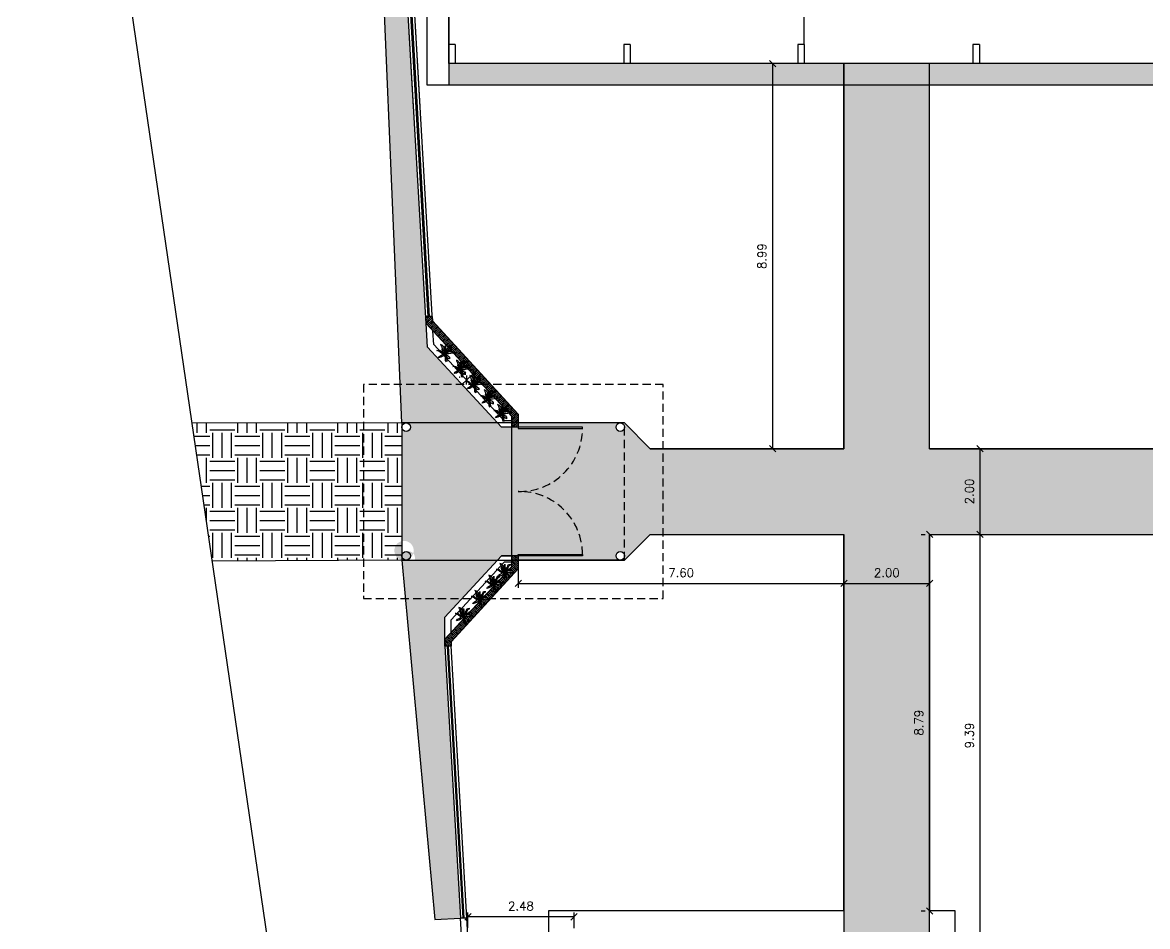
# Model space of a CAD drawing. Header units: millimetres. Extents: x -11 to 499, y 215 to 428.
# Drawn here: x 422.1 to 448.36, y 281.67 to 302.78 of the extents above; entities that cross this region are included whole.
import ezdxf

# ---------------------------------------------------------------- set-up
doc = ezdxf.new("R2010")
doc.units = ezdxf.units.MM
doc.linetypes.add('HIDDEN', pattern=[9.524999999999999, 6.35, -3.175])
for name, color, linetype in [('ARQ-ALVENARIA', 4, 'Continuous'), ('ARQ-COTAS', 30, 'Continuous'), ('ARQ-ESQ-02', 2, 'Continuous'), ('ARQ-HACHURA', 253, 'Continuous'), ('ARQ-PENA-02', 2, 'Continuous'), ('ARQ-PENA-03', 3, 'Continuous'), ('ARQ-PENA-06', 6, 'Continuous'), ('ARQ-PISO', 8, 'Continuous'), ('ARQ-PROJ-01', 1, 'HIDDEN'), ('Cobertura', 50, 'Continuous')]:
    doc.layers.add(name, color=color, linetype=linetype)
doc.styles.add('Romans_Anot', font='romans.shx')
doc.dimstyles.new('Escala 1-100', dxfattribs={"dimtxt": 0.2, "dimasz": 0.15, "dimexe": 0.1, "dimexo": 0.2, "dimgap": 0.15, "dimtad": 1, "dimzin": 4, "dimdsep": 46, "dimtxsty": 'Romans_Anot', "dimblk": 'OBLIQUE', "dimcen": 0.25, "dimclrd": 256, "dimclre": 256, "dimclrt": 2, "dimadec": 0, "dimazin": 0, "dimtfac": 1, "dimtix": 1, "dimtmove": 2, "dimatfit": 3, "dimfxl": 1, "dimlwd": -1, "dimlwe": -1, "dimarcsym": 0})
pattern_1 = [(0, (0, 0), (0.5841999999999999, 0.5841999999999999), [0.5841999999999999, -0.5841999999999999]), (0, (0, 0.219075), (0.5841999999999999, 0.5841999999999999), [0.5841999999999999, -0.5841999999999999]), (0, (0, 0.43815), (0.5841999999999999, 0.5841999999999999), [0.5841999999999999, -0.5841999999999999]), (90, (0.07302499999999999, 0.511175), (-0.5841999999999999, 0.5841999999999999), [0.5841999999999999, -0.5841999999999999]), (90, (0.2921, 0.511175), (-0.5841999999999999, 0.5841999999999999), [0.5841999999999999, -0.5841999999999999]), (90, (0.511175, 0.511175), (-0.5841999999999999, 0.5841999999999999), [0.5841999999999999, -0.5841999999999999])]
pattern_2 = [(49.99999999999999, (0, 0), (0.8562679442812189, -0.0749137020328445), [0.089535, -0.9848850000000001]), (355, (0, 0), (-0.1656440806973559, 0.8979671726234651), [0.071628, -0.7879107455990001]), (100.4514447, (0.0713554329, -0.00624279145), (0.6906238613246604, 0.823053433987317), [0.07609304135999999, -0.8370241496199999]), (46.18420000000001, (0, 0.23876), (1.274071492193011, -0.1975989412838176), [0.1343025, -1.4773275]), (96.63555760999996, (0.10617253, 0.22229355), (1.115799430042064, 1.162902785609291), [0.114139608758, -1.255537358352]), (351.1841511700001, (0, 0.23876), (1.115799430105392, 1.162902785552004), [0.107441845229, -1.181860740024]), (21, (0.11938, 0.17907), (0.7125876389649227, -0.4806464314793117), [0.089535, -0.9848850000000001]), (326.0000000000001, (0.11938, 0.17907), (0.2904695332339413, 0.8656834407749006), [0.071628, -0.7879079999999999]), (71.45144499999999, (0.17876230322, 0.13901613047), (1.003057170609966, 0.3850370137637547), [0.07609304136, -0.83702270672]), (37.50000000000001, (0, 0), (0.01451643527778154, 0.3974086827038196), [0, -0.7783576000000001, 0, -0.7998460000000001, 0, -0.7908925000000001]), (7.499999999999999, (0, 0), (0.314052413798437, 0.4708487016451617), [0, -0.4560316, 0, -0.7604506000000001, 0, -0.3014345]), (327.5, (-0.2662174, 0), (0.6372757972842956, -0.02692509676556519), [0, -0.29845, 0, -0.9311640000000001, 0, -1.235583]), (317.5, (-0.3855974, 0), (0.6962071525142849, 0.1195045078566652), [0, -0.387985, 0, -0.6183884000000001, 0, -0.877443])]

# ---------------------------------------------------------------- blocks, each defined once
blk = doc.blocks.new('Árvore14')
for p, q in [((-1.173677627620457, -0.003433515072320167), (-0.9108397115706031, 0.02478997882215105)), ((-0.9808272766343538, 0.7101882575586899), (-1.129839262690416, 1.001075654485649)), ((-1.129839262690416, 1.001075654485649), (-1.112342371424478, 0.7007117559590863)), ((-1.112342371424478, 0.7007117559590863), (-1.024665641564395, 0.5223063128013339)), ((-1.024665641564395, 0.5223063128013339), (-0.849504455374624, 0.4378418420222592)), ((-0.4989898094646865, 0.4753358266119947), (-0.9808272766343538, 0.7101882575586899)), ((-0.9108397115706031, 0.02478997882215105), (-0.5514804832624994, -0.003433515072320167)), ((-0.849504455374624, 0.4378418420222592), (-0.6654986867866864, 0.3816008651376561)), ((0, 0), (-0.66675, -0.1905)), ((-0.6654986867866864, 0.3816008651376561), (-0.5603250656606658, 0.2124659126751677)), ((-0.4026607707368319, 0.9543111792006489), (-0.6391572131225826, 0.9918051637903841)), ((-0.6391572131225826, 0.9918051637903841), (-0.507834391862853, 0.8885937007164423)), ((-0.5603250656606658, 0.2124659126751677), (-0.428809970870541, 0.03426648042175467)), ((-0.5514804832624994, -0.003433515072320167), (0, 0)), ((0, 0), (-0.5428281743947282, -0.07842148425179124)), ((-0.507834391862853, 0.8885937007164423), (-0.3588224058067904, 0.672488262064615)), ((-0.2799902583448738, 0.07176046501149021), (-0.4989898094646865, 0.4753358266119947)), ((-0.428809970870541, 0.03426648042175467), (0, 0)), ((-0.2536487846807698, 0.7946527283377642), (-0.4026607707368319, 0.9543111792006489)), ((-0.3588224058067904, 0.672488262064615), (-0.2974871496108114, 0.4003478574325237)), ((-0.2974871496108114, 0.4003478574325237), (0, 0)), ((0, 0), (-0.2799902583448738, 0.07176046501149021)), ((-0.2711456759467074, -0.144138962735998), (0, 0)), ((-0.1923135284847907, 0.4003478574325237), (-0.2536487846807698, 0.7946527283377642)), ((0, 0), (-0.1923135284847907, 0.4003478574325237)), ((-0.06964301609283226, 1.339139548506285), (-0.1484751635547492, 0.9918051637903841)), ((-0.1484751635547492, 0.9918051637903841), (-0.05214612482689471, 0.5223063128013339)), ((0.0530274962991259, 1.526815482359303), (-0.06964301609283226, 1.339139548506285)), ((0, 0), (-0.06964301609283226, -0.1628859550308656)), ((-0.05214612482689471, 0.5223063128013339), (0.01803371376725081, 0.1844484296850358)), ((-0.04330154242872826, -0.2943209119992791), (0, 0)), ((0, 0), (0.1668534262929179, 0.1937189203803001)), ((0, 0), (0.3809999999999999, 0.1905)), ((0.66675, 0.1905), (0, 0)), ((0.01803371376725081, 0.1844484296850358), (0, 0)), ((0, 0), (0.5700510195310632, 0.04353697111701899)), ((0, 0), (0.1720209902550848, -0.3000494242554694)), ((0.5875479107970011, -0.05019799035732002), (0, 0)), ((0.02668602263502226, 1.048046140674988), (0.0530274962991259, 1.245198576127608)), ((0.0793689699632299, 0.8885937007164423), (0.02668602263502226, 1.048046140674988)), ((0.0530274962991259, 1.245198576127608), (0.0530274962991259, 1.526815482359303)), ((0.1668534262929179, 0.5692767989906727), (0.0793689699632299, 0.8885937007164423)), ((0.1668534262929179, 0.1937189203803001), (0.1668534262929179, 0.5692767989906727)), ((0.3809999999999999, 0.1905), (0.5715, 0.47625)), ((0.5700510195310632, 0.04353697111701899), (0.9555594479728758, 0.1657014373901682)), ((0.5715, 0.47625), (0.7619999999999999, 0.66675)), ((0.9292179743087723, 0.02478997882215105), (0.5875479107970011, -0.05019799035732002)), ((0.9525, 0.3809999999999999), (0.66675, 0.1905)), ((0.7619999999999999, 0.66675), (1.04775, 0.66675)), ((1.314726402750585, 0.02478997882215105), (0.9292179743087723, 0.02478997882215105)), ((1.04775, 0.66675), (0.9525, 0.5715)), ((0.9525, 0.5715), (0.9525, 0.3809999999999999)), ((0.9555594479728758, 0.1657014373901682), (1.367409350078793, 0.2219424142747713)), ((1.51622906260446, 0.1749719280854322), (1.314726402750585, 0.02478997882215105)), ((1.367409350078793, 0.2219424142747713), (1.51622906260446, 0.1749719280854322)), ((-1.23825, -0.5715), (-1.331341922544291, -0.8107902491776687)), ((-1.331341922544291, -0.8107902491776687), (-1.252509775082374, -0.7825667552831974)), ((-1.252509775082374, -0.7825667552831974), (-1.068504006494437, -0.6886257829045195)), ((-1.04775, -0.3809999999999999), (-1.23825, -0.5715)), ((-0.9633303853684161, -0.1159154688415268), (-1.173677627620457, -0.003433515072320167)), ((-1.068504006494437, -0.6886257829045195), (-0.7443308342486034, -0.5571908259361061)), ((-0.9525, -0.28575), (-1.04775, -0.3809999999999999)), ((-0.5428281743947282, -0.07842148425179124), (-0.9633303853684161, -0.1159154688415268)), ((-0.66675, -0.1905), (-0.9525, -0.28575)), ((-0.7443308342486034, -0.5571908259361061), (-0.595318848192541, -0.4352323705672959)), ((-0.5253312831287905, -0.4539793628621638), (-0.6041634305907072, -0.6323848060199162)), ((-0.6041634305907072, -0.6323848060199162), (-0.481492918198749, -0.5948908214301809)), ((-0.595318848192541, -0.4352323705672959), (-0.2711456759467074, -0.144138962735998)), ((-0.2098104197507283, -0.2663034290091472), (-0.5253312831287905, -0.4539793628621638)), ((-0.481492918198749, -0.5948908214301809), (-0.2361518934148323, -0.529173342945974)), ((-0.3914070623098825, -1.140802122468203), (-0.3227832863677695, -0.9021572086576526)), ((-0.3337814998727238, -1.416595956478421), (-0.3914070623098825, -1.140802122468203)), ((-0.313574670376023, -1.276517040182183), (-0.3337814998727238, -1.416595956478421)), ((-0.3227832863677695, -0.9021572086576526), (-0.1068860572983359, -0.6763051688405916)), ((-0.2295407371439871, -1.101757289207944), (-0.313574670376023, -1.276517040182183)), ((-0.2361518934148323, -0.529173342945974), (-0.1398228546869778, -0.4164853782724283)), ((0.0009493639640212268, -0.8240675421371343), (-0.2295407371439871, -1.101757289207944)), ((-0.06964301609283226, -0.1628859550308656), (-0.2098104197507283, -0.2663034290091472)), ((-0.1398228546869778, -0.4164853782724283), (-0.04330154242872826, -0.2943209119992791)), ((-0.1068860572983359, -0.6763051688405916), (0.03493178024794789, -0.5164280484970879)), ((0.1800313867356244, -0.5202089089243267), (0.0009493639640212268, -0.8240675421371343)), ((0.03493178024794789, -0.5164280484970879), (0.122786758558324, -0.2828925516797222)), ((0.122786758558324, -0.2828925516797222), (0.04215725637766552, -0.06096531348758513)), ((0.04215725637766552, -0.06096531348758513), (0.3447886049297646, -0.2107769980585802)), ((0.1720209902550848, -0.3000494242554694), (0.1800313867356244, -0.5202089089243267)), ((0.3192001412006326, -0.5108950673646168), (0.1819353384121803, -0.3480418008470325)), ((0.4788002118009489, -0.766342601046925), (0.3192001412006326, -0.5108950673646168)), ((0.3447886049297646, -0.2107769980585802), (0.596982942694805, -0.4438892639290246)), ((0.6384002824012652, -1.021790134729234), (0.4788002118009489, -0.766342601046925)), ((0.596982942694805, -0.4438892639290246), (0.7789182811069854, -0.791931064776057)), ((0.8682593523544416, -1.162308133434953), (0.6384002824012652, -1.021790134729234)), ((0.7789182811069854, -0.791931064776057), (0.8682593523544416, -1.162308133434953))]:
    blk.add_line(p, q)
blk = doc.blocks.new('_Oblique')
at = {"color": 0, "linetype": 'ByBlock', "lineweight": -2}
blk.add_line((-0.5, -0.5), (0.5, 0.5), dxfattribs=at)
blk = doc.blocks.new('*D253')
at = {"layer": 'ARQ-COTAS', "ltscale": 0.03, "transparency": 16777216}
for p, q in [((443.4724675082466, 290.8266986895243), (444.5521903091081, 290.8266986895243)), ((444.4521903091081, 281.4322937496357), (444.4521903091081, 290.8266986895243)), ((443.4724675082466, 281.4322937496357), (444.5521903091081, 281.4322937496357))]:
    blk.add_line(p, q, dxfattribs=at)
at = {"layer": 'Defpoints', "color": 0, "ltscale": 0.03, "transparency": 16777216}
for p in [(443.2724675082466, 290.8266986895243), (444.4521903091081, 290.8266986895243), (443.2724675082466, 281.4322937496357)]:
    blk.add_point(p, dxfattribs=at)
at = {"layer": 'ARQ-COTAS', "ltscale": 0.03, "transparency": 16777216, "xscale": 0.15, "yscale": 0.15, "zscale": 0.15}
for p, rotation in [((444.4521903091081, 290.8266986895243), 90), ((444.4521903091081, 281.4322937496357), 270)]:
    blk.add_blockref('_Oblique', p, dxfattribs=dict(at, rotation=rotation))
at = {"layer": 'ARQ-COTAS', "color": 2, "ltscale": 0.03, "transparency": 16777216, "insert": (444.2021903091081, 286.1294962195801), "char_height": 0.2, "attachment_point": 5, "rotation": 90, "style": 'Romans_Anot'}
blk.add_mtext('9.39', dxfattribs=at)
blk = doc.blocks.new('*D254')
at = {"layer": 'ARQ-COTAS', "ltscale": 0.03, "transparency": 16777216}
for p, q in [((444.4521903091086, 290.8266986895243), (444.4521903091086, 292.8266986895243)), ((444.6521903091077, 292.8266986895243), (444.5521903091086, 292.8266986895243)), ((443.4724675082466, 290.8266986895243), (444.5521903091086, 290.8266986895243))]:
    blk.add_line(p, q, dxfattribs=at)
at = {"layer": 'Defpoints', "color": 0, "ltscale": 0.03, "transparency": 16777216}
for p in [(444.4521903091077, 292.8266986895243), (444.4521903091086, 292.8266986895243), (443.2724675082466, 290.8266986895243)]:
    blk.add_point(p, dxfattribs=at)
at = {"layer": 'ARQ-COTAS', "ltscale": 0.03, "transparency": 16777216, "xscale": 0.15, "yscale": 0.15, "zscale": 0.15}
for p, rotation in [((444.4521903091086, 292.8266986895243), 90), ((444.4521903091086, 290.8266986895243), 270)]:
    blk.add_blockref('_Oblique', p, dxfattribs=dict(at, rotation=rotation))
at = {"layer": 'ARQ-COTAS', "color": 2, "ltscale": 0.03, "transparency": 16777216, "insert": (444.2021903091085, 291.8266986895244), "char_height": 0.2, "attachment_point": 5, "rotation": 90, "style": 'Romans_Anot'}
blk.add_mtext('2.00', dxfattribs=at)
blk = doc.blocks.new('*D255')
at = {"layer": 'ARQ-COTAS', "ltscale": 0.03, "transparency": 16777216}
for p, q in [((433.6705376910187, 290.0266986895243), (433.6705376910187, 289.5805084798279)), ((441.2724675082466, 290.0266986895243), (441.2724675082466, 289.5805084798279)), ((433.6705376910187, 289.6805084798279), (441.2724675082466, 289.6805084798279))]:
    blk.add_line(p, q, dxfattribs=at)
at = {"layer": 'Defpoints', "color": 0, "ltscale": 0.03, "transparency": 16777216}
for p in [(433.6705376910187, 290.2266986895243), (441.2724675082466, 290.2266986895243), (441.2724675082466, 289.6805084798279)]:
    blk.add_point(p, dxfattribs=at)
at = {"layer": 'ARQ-COTAS', "ltscale": 0.03, "transparency": 16777216, "xscale": 0.15, "yscale": 0.15, "zscale": 0.15, "rotation": 180}
blk.add_blockref('_Oblique', (433.6705376910187, 289.6805084798279), dxfattribs=at)
at = {"layer": 'ARQ-COTAS', "ltscale": 0.03, "transparency": 16777216, "xscale": 0.15, "yscale": 0.15, "zscale": 0.15}
blk.add_blockref('_Oblique', (441.2724675082466, 289.6805084798279), dxfattribs=at)
at = {"layer": 'ARQ-COTAS', "color": 2, "ltscale": 0.03, "transparency": 16777216, "insert": (437.4715025996326, 289.9305084798279), "char_height": 0.2, "attachment_point": 5, "style": 'Romans_Anot'}
blk.add_mtext('7.60', dxfattribs=at)
blk = doc.blocks.new('*D256')
at = {"layer": 'ARQ-COTAS', "ltscale": 0.03, "transparency": 16777216}
for p, q in [((441.2724675082466, 290.0266986895243), (441.2724675082466, 289.5805084798279)), ((443.2724675082466, 289.8805084798279), (443.2724675082466, 289.780508479828)), ((441.2724675082466, 289.6805084798279), (443.2724675082466, 289.6805084798279))]:
    blk.add_line(p, q, dxfattribs=at)
at = {"layer": 'Defpoints', "color": 0, "ltscale": 0.03, "transparency": 16777216}
for p in [(441.2724675082466, 290.2266986895243), (443.2724675082466, 289.6805084798279), (443.2724675082466, 289.6805084798279)]:
    blk.add_point(p, dxfattribs=at)
at = {"layer": 'ARQ-COTAS', "ltscale": 0.03, "transparency": 16777216, "xscale": 0.15, "yscale": 0.15, "zscale": 0.15, "rotation": 180}
blk.add_blockref('_Oblique', (441.2724675082466, 289.6805084798279), dxfattribs=at)
at = {"layer": 'ARQ-COTAS', "ltscale": 0.03, "transparency": 16777216, "xscale": 0.15, "yscale": 0.15, "zscale": 0.15}
blk.add_blockref('_Oblique', (443.2724675082466, 289.6805084798279), dxfattribs=at)
at = {"layer": 'ARQ-COTAS', "color": 2, "ltscale": 0.03, "transparency": 16777216, "insert": (442.2724675082466, 289.9305084798279), "char_height": 0.2, "attachment_point": 5, "style": 'Romans_Anot'}
blk.add_mtext('2.00', dxfattribs=at)
blk = doc.blocks.new('*D257')
at = {"layer": 'ARQ-COTAS', "ltscale": 0.03, "transparency": 16777216}
for p, q in [((440.1453059129772, 301.8175852269314), (439.5086027449992, 301.8175852269314)), ((439.6086027449992, 301.8175852269314), (439.6086027449992, 292.8266986895243)), ((440.1453059129772, 292.8266986895243), (439.5086027449992, 292.8266986895243))]:
    blk.add_line(p, q, dxfattribs=at)
at = {"layer": 'Defpoints', "color": 0, "ltscale": 0.03, "transparency": 16777216}
for p in [(440.3453059129772, 301.8175852269314), (439.6086027449992, 292.8266986895243), (440.3453059129772, 292.8266986895243)]:
    blk.add_point(p, dxfattribs=at)
at = {"layer": 'ARQ-COTAS', "ltscale": 0.03, "transparency": 16777216, "xscale": 0.15, "yscale": 0.15, "zscale": 0.15}
for p, rotation in [((439.6086027449992, 301.8175852269314), 90), ((439.6086027449992, 292.8266986895243), 270)]:
    blk.add_blockref('_Oblique', p, dxfattribs=dict(at, rotation=rotation))
at = {"layer": 'ARQ-COTAS', "color": 2, "ltscale": 0.03, "transparency": 16777216, "insert": (439.3586027449991, 297.322141958228), "char_height": 0.2, "attachment_point": 5, "rotation": 90, "style": 'Romans_Anot'}
blk.add_mtext('8.99', dxfattribs=at)
blk = doc.blocks.new('*D260')
at = {"layer": 'ARQ-COTAS', "ltscale": 0.03, "transparency": 16777216}
for p, q in [((432.4935482725818, 281.6412539828096), (432.4935482725818, 281.9960421652737)), ((434.9724675082466, 281.8960421652737), (432.4935482725818, 281.8960421652737)), ((434.9724675082466, 281.6322937496357), (434.9724675082466, 281.9960421652737))]:
    blk.add_line(p, q, dxfattribs=at)
at = {"layer": 'Defpoints', "color": 0, "ltscale": 0.03, "transparency": 16777216}
for p in [(432.4935482725818, 281.8960421652737), (432.4935482725818, 281.4412539828097), (434.9724675082466, 281.4322937496357)]:
    blk.add_point(p, dxfattribs=at)
at = {"layer": 'ARQ-COTAS', "ltscale": 0.03, "transparency": 16777216, "xscale": 0.15, "yscale": 0.15, "zscale": 0.15, "rotation": 180}
blk.add_blockref('_Oblique', (432.4935482725818, 281.8960421652737), dxfattribs=at)
at = {"layer": 'ARQ-COTAS', "ltscale": 0.03, "transparency": 16777216, "xscale": 0.15, "yscale": 0.15, "zscale": 0.15}
blk.add_blockref('_Oblique', (434.9724675082466, 281.8960421652737), dxfattribs=at)
at = {"layer": 'ARQ-COTAS', "color": 2, "ltscale": 0.03, "transparency": 16777216, "insert": (433.7330078904142, 282.1460421652737), "char_height": 0.2, "attachment_point": 5, "style": 'Romans_Anot'}
blk.add_mtext('2.48', dxfattribs=at)
blk = doc.blocks.new('*D265')
at = {"layer": 'ARQ-COTAS', "ltscale": 0.03, "transparency": 16777216}
for p, q in [((443.0724675082466, 290.8266986895243), (443.1724675082465, 290.8266986895243)), ((443.2724675082466, 290.8266986895243), (443.2724675082466, 282.0322937496358)), ((443.0724675082466, 282.0322937496358), (443.1724675082465, 282.0322937496358))]:
    blk.add_line(p, q, dxfattribs=at)
at = {"layer": 'Defpoints', "color": 0, "ltscale": 0.03, "transparency": 16777216}
for p in [(443.2724675082466, 290.8266986895243), (443.2724675082466, 282.0322937496358), (443.2724675082466, 282.0322937496358)]:
    blk.add_point(p, dxfattribs=at)
at = {"layer": 'ARQ-COTAS', "ltscale": 0.03, "transparency": 16777216, "xscale": 0.15, "yscale": 0.15, "zscale": 0.15}
for p, rotation in [((443.2724675082466, 290.8266986895243), 90), ((443.2724675082466, 282.0322937496358), 270)]:
    blk.add_blockref('_Oblique', p, dxfattribs=dict(at, rotation=rotation))
at = {"layer": 'ARQ-COTAS', "color": 2, "ltscale": 0.03, "transparency": 16777216, "insert": (443.0224675082465, 286.4294962195801), "char_height": 0.2, "attachment_point": 5, "rotation": 90, "style": 'Romans_Anot'}
blk.add_mtext('8.79', dxfattribs=at)
blk = doc.blocks.new('*D267')
at = {"layer": 'ARQ-PENA-06', "ltscale": 0.03, "transparency": 16777216}
for p, q in [((432.4628143801223, 294.4285725705617), (432.6098346725943, 294.5641639921249)), ((432.6098346725943, 294.5641639921249), (432.7200998919482, 294.6658575582971)), ((432.7207385843844, 294.4439120959525), (432.6776303833758, 294.4906538458889)), ((432.4628143801223, 294.4285725705617), (432.3525491607684, 294.3268790043895)), ((432.5737182919124, 294.3083206743893), (432.5306100909038, 294.3550624243258))]:
    blk.add_line(p, q, dxfattribs=at)
at = {"layer": 'Defpoints', "color": 0, "ltscale": 0.03, "transparency": 16777216}
for p in [(432.4381268703494, 294.4553409668612), (432.5851471628214, 294.5909323884244), (432.6098346725943, 294.5641639921249)]:
    blk.add_point(p, dxfattribs=at)
at = {"layer": 'ARQ-PENA-06', "ltscale": 0.03, "transparency": 16777216, "xscale": 0.15, "yscale": 0.15, "zscale": 0.15}
for p, rotation in [((432.4628143801223, 294.4285725705617), 42.68420976344095), ((432.6098346725943, 294.5641639921249), 222.6842097634409)]:
    blk.add_blockref('_Oblique', p, dxfattribs=dict(at, rotation=rotation))
at = {"layer": 'ARQ-PENA-06', "color": 2, "ltscale": 0.03, "transparency": 16777216, "insert": (432.3668352494045, 294.6801436469332), "char_height": 0.2, "attachment_point": 5, "rotation": 42.6842097634409, "style": 'Romans_Anot'}
blk.add_mtext('.20', dxfattribs=at)

msp = doc.modelspace()

# ---------------------------------------------------------------- hatches: boundary and pattern name
at = {"layer": 'ARQ-HACHURA', "ltscale": 0.03}
h = msp.add_hatch(dxfattribs=at)
h.set_pattern_fill('ANSI31', color=256, scale=0.01, angle=2.075311929654945e-12, double=1)
h.set_pattern_definition([(45.00000000000209, (229.1677257541903, 165.7673884607541), (-0.0224506403026737, 0.02245064030267207), [])])
h.paths.add_polyline_path([(433.6705376910185, 293.4266986895242), (433.6705376910187, 293.6353082684903), (433.0328936728567, 294.3266986895242), (432.8288402085657, 294.3266986895242), (432.9803637913072, 294.1624033292849), (432.9890264303921, 294.1786029255848), (432.9921366654747, 294.1496381308426), (433.0357941960763, 294.1023007488487), (433.0433015846925, 294.1069690875598), (433.0512294162196, 294.1329068790807), (433.063135683348, 294.1575979220019), (433.0882840426976, 294.1699569950778), (433.1306238901936, 294.172423389047), (433.0896198677901, 294.151418385464), (433.0553462866842, 294.0811006312713), (433.0735860534107, 294.0613234520969), (433.0843056070961, 294.0637394350249), (433.1147682271395, 294.0847444386076), (433.1293171047771, 294.103255944991), (433.1240318837591, 294.0699189715627), (433.1015261349186, 294.04891396798), (433.0871003925389, 294.0466700022825), (433.1035749070101, 294.0288068667832), (433.129317104777, 294.034088500935), (433.1782779983836, 294.0229761764591), (433.2047331431497, 294.005684315445), (433.1650359061626, 294.005684315445), (433.1372449363041, 294.0093974580138), (433.1251584317541, 294.0054040874342), (433.2942817190483, 293.8220255604216), (433.3019958308111, 293.8364513601286), (433.3047655065185, 293.8106581045581), (433.3504060786986, 293.7611705323122), (433.3562709851115, 293.7648175221037), (433.3641988166386, 293.7907553136246), (433.376105083767, 293.8154463565458), (433.4012534431166, 293.8278054296217), (433.4435932906126, 293.8302718235907), (433.4025892682091, 293.809266820008), (433.3692092838571, 293.7407824230209), (433.388695133631, 293.719654129654), (433.3972750075151, 293.7215878695687), (433.4277376275586, 293.7425928731514), (433.4422865051961, 293.7611043795348), (433.437001284178, 293.7277674061067), (433.4144955353376, 293.7067624025238), (433.4023299797907, 293.7048700153856), (433.4187175174449, 293.6871011878958), (433.442286505196, 293.691936935479), (433.4912473988026, 293.6808246110028), (433.5177025435687, 293.6635327499889), (433.4780053065817, 293.6635327499889), (433.4502143367231, 293.6672458925576), (433.4401086746172, 293.6639069905969), (433.5205376910187, 293.5766986895243), (433.5205376910186, 293.4266986895242)])
h.paths.add_polyline_path([(433.6705376910186, 293.3266986895242), (433.6705376910185, 293.4266986895242), (433.5205376910186, 293.4266986895242), (433.5205376910186, 293.3266986895242)])
h.paths.add_polyline_path([(432.8288402085657, 294.3266986895242), (433.0328936728567, 294.3266986895242), (431.665379744048, 295.8094790561224), (431.6596158551591, 295.9094790561224), (431.5093668936519, 295.9094790561224), (431.5187175789371, 295.7472502993653)])
h = msp.add_hatch(dxfattribs=at)
h.set_pattern_fill('ANSI31', color=256, scale=0.01, angle=-89.99999999999793, double=1)
h.set_pattern_definition([(315.000000000002, (229.1677257541903, 165.7673884607541), (0.02245064030267207, 0.0224506403026737), [])])
h.paths.add_polyline_path([(433.6705376910187, 290.2266986895243), (433.6705376910187, 290.3266986895242), (433.5205376910186, 290.3266986895242), (433.5205376910186, 290.2266986895243)])
h.paths.add_polyline_path([(433.6705376910186, 290.0180891105583), (433.6705376910187, 290.2266986895243), (433.5205376910186, 290.2266986895243), (433.5205376910186, 290.0766986895243), (433.4926963927858, 290.0465106749596), (433.4881742254911, 290.0179867266842), (433.4656684766506, 289.9969817231014), (433.4438938550517, 289.9935946181151), (433.4192915256637, 289.9669185819735), (433.4272780250802, 289.9685775376113), (433.4934594465093, 289.9821562560565), (433.5424203401159, 289.9710439315805), (433.5688754848819, 289.9537520705665), (433.5291782478946, 289.9537520705664), (433.5013872780364, 289.9574652131353), (433.4789105688719, 289.9500389279976), (433.4338990711907, 289.9377069581521), (433.3923507167896, 289.9377069581521), (433.3748828551182, 289.91876674717), (433.3805059970464, 289.9075204633136), (433.4207858425316, 289.8806672329902), (433.4476390728553, 289.8538140026667), (433.4476390728551, 289.8135341571814), (433.4342124576934, 289.8269607723431), (433.40735922737, 289.8269607723431), (433.3805059970465, 289.8672406178284), (433.3679362746765, 289.9112346461235), (433.3582712415688, 289.9007549566426), (433.3597898182345, 289.8808714839416), (433.3770103460571, 289.8265295069307), (433.3849381775841, 289.7684743873509), (433.3783171314735, 289.7474964869984), (433.3571472077258, 289.7759006724885), (433.3571472077257, 289.8302426494994), (433.3465767656897, 289.8784050899727), (433.3474872536564, 289.8890619967297), (433.2368897789405, 289.7691423669188), (433.2323676116459, 289.7406184186434), (433.2098618628053, 289.7196134150604), (433.1880872412062, 289.7162263100742), (433.1634849118183, 289.6895502739325), (433.1714714112348, 289.6912092295703), (433.2376528326637, 289.7047879480156), (433.2866137262703, 289.6936756235395), (433.3130688710363, 289.6763837625255), (433.2733716340493, 289.6763837625255), (433.2455806641907, 289.6800969050944), (433.2231039550263, 289.6726706199566), (433.1780924573453, 289.6603386501113), (433.1365441029443, 289.6603386501113), (433.119076241273, 289.6413984391291), (433.1246993832008, 289.6301521552728), (433.164979228686, 289.6032989249493), (433.1918324590096, 289.5764456946256), (433.1918324590096, 289.5361658491404), (433.1784058438479, 289.5495924643023), (433.1515526135245, 289.5495924643023), (433.1246993832009, 289.5898723097875), (433.1121296608308, 289.6338663380826), (433.1024646277232, 289.6233866486019), (433.1039832043892, 289.6035031759008), (433.1212037322117, 289.5491611988899), (433.1291315637387, 289.49110607931), (433.1225105176283, 289.4701281789576), (433.1013405938803, 289.4985323644476), (433.1013405938804, 289.5528743414586), (433.0907701518441, 289.6010367819318), (433.0916806398109, 289.6116936886888), (432.9095873926321, 289.4142519763093), (432.9050652253377, 289.3857280280338), (432.882559476497, 289.3647230244512), (432.8607848548978, 289.3613359194648), (432.8361825255099, 289.3346598833232), (432.8441690249267, 289.3363188389611), (432.9103504463554, 289.3498975574063), (432.959311339962, 289.3387852329301), (432.9778027710038, 289.3266986895242), (433.032893672857, 289.3266986895242)])
h.paths.add_polyline_path([(433.032893672857, 289.3266986895242), (432.9778027710038, 289.3266986895242), (432.9857664847282, 289.3214933719161), (432.9460692477411, 289.3214933719161), (432.9182782778826, 289.3252065144849), (432.8958015687181, 289.3177802293474), (432.8507900710371, 289.3054482595019), (432.8092417166359, 289.3054482595019), (432.7917738549646, 289.2865080485197), (432.7973969968926, 289.2752617646634), (432.8376768423778, 289.2484085343399), (432.8645300727013, 289.2215553040165), (432.8645300727013, 289.1812754585313), (432.8511034575396, 289.194702073693), (432.8242502272161, 289.1947020736929), (432.7973969968928, 289.2349819191781), (432.7848272745226, 289.2789759474733), (432.775162241415, 289.2684962579925), (432.776680818081, 289.2486127852914), (432.7939013459035, 289.1942708082804), (432.8018291774306, 289.1362156887006), (432.79520813132, 289.1152377883483), (432.7740382075721, 289.1436419738383), (432.7740382075721, 289.1979839508494), (432.7634677655359, 289.2461463913224), (432.7643782535025, 289.2568032980794), (432.5317449083315, 289.0045615113093), (432.5293914764283, 288.9897170428275), (432.5068857275877, 288.9687120392446), (432.4973082661571, 288.9672222375864), (432.4734175288178, 288.9413177729048), (432.5346766974463, 288.9538865721997), (432.5836375910529, 288.9427742477237), (432.6100927358191, 288.9254823867097), (432.5703954988319, 288.9254823867097), (432.5426045289735, 288.9291955292786), (432.5201278198089, 288.9217692441409), (432.4751163221277, 288.9094372742956), (432.4440153146478, 288.9094372742956), (432.4197728953513, 288.8831514847215), (432.4217232479836, 288.8792507794569), (432.4620030934688, 288.8523975491334), (432.4888563237922, 288.8255443188099), (432.4888563237922, 288.7852644733246), (432.4754297086305, 288.7986910884865), (432.448576478307, 288.7986910884866), (432.4217232479836, 288.8389709339717), (432.4116245617271, 288.8743163358694), (432.4002874851742, 288.8620236680047), (432.4010070691717, 288.8526018000851), (432.4182275969943, 288.7982598230739), (432.4261554285212, 288.7402047034941), (432.4195343824107, 288.7192268031417), (432.3983644586627, 288.7476309886318), (432.3983644586627, 288.8019729656427), (432.3880880036203, 288.8487959038484), (431.9526900641256, 288.3766986895242), (431.9526900641256, 288.2180891105582), (432.1026900641257, 288.2180891105582), (432.1026900641256, 288.3180891105582)])
at = {"layer": 'ARQ-PENA-06', "ltscale": 0.03, "transparency": 33554687}
h = msp.add_hatch(dxfattribs=at)
h.set_pattern_fill('AR-CONC', color=0, scale=0.0047)
h.set_pattern_definition(pattern_2)
h.paths.add_polyline_path([(431.9526900641256, 288.2180891105585), (431.9526900641256, 288.3766986895242), (431.9526900641256, 288.8929555381735), (432.3527154585529, 289.3266986895242), (431.0349341450138, 289.3266986895242), (431.7197202477825, 281.8330591979462), (432.3187260518633, 281.8675852269315)])
h.paths.add_polyline_path([(433.1827524374964, 290.2266986895242), (430.9526900641257, 290.2266986895241), (431.0349341450138, 289.3266986895242), (432.3527154585529, 289.3266986895242)])
h.paths.add_polyline_path([(432.3527154585527, 294.3266986895242), (430.914757314175, 294.3266986895241), (430.9526900641255, 293.4266986895241), (433.1827524374963, 293.4266986895241)])
h.paths.add_polyline_path([(431.5504577205468, 295.1965779630046), (431.5187175789371, 295.7472502993653), (431.5093668936518, 295.9094790561224), (431.059515333834, 303.7141326240328), (430.5204101101612, 303.6830591979461), (430.914757314175, 294.3266986895241), (432.3527154585527, 294.3266986895242)])
h = msp.add_hatch(dxfattribs=at)
h.set_pattern_fill('AR-CONC', color=0, scale=0.0047)
h.set_pattern_definition(pattern_2)
h.paths.add_polyline_path([(481.2453059129772, 301.8175852269314), (461.7953059129771, 301.8175852269314), (461.7953059129771, 301.3175852269314), (472.5453059129772, 301.3175852269314), (472.5453059129772, 292.3266986895242), (473.0453059129772, 292.3266986895242), (473.0453059129771, 300.2175852269314), (473.4953059129773, 300.2175852269314), (481.2453059129772, 300.2175852269314)])
h.paths.add_polyline_path([(473.0453059129772, 291.3210595917803), (472.5453059129773, 291.3213102183466), (472.5453059129773, 281.8675852269313), (473.0453059129773, 281.8675852269313)])
h.paths.add_polyline_path([(460.7953059129772, 301.8175852269314), (443.2724675082466, 301.8175852269314), (443.2724675082466, 301.3175852269314), (460.7953059129772, 301.3175852269314)])
h.paths.add_polyline_path([(441.2724675082466, 301.8175852269314), (432.0453059129773, 301.8175852269314), (432.0453059129773, 301.3175852269314), (441.2724675082466, 301.3175852269314)])
h.paths.add_polyline_path([(472.1477286890368, 288.1732285659137), (474.2120144033225, 288.1732285659137), (474.2120144033225, 288.6232285659137), (472.1477286890368, 288.6232285659137)], flags=9)
h = msp.add_hatch(dxfattribs=at)
h.set_pattern_fill('EARTH', color=0, scale=0.092)
h.set_pattern_definition(pattern_1)
h.paths.add_polyline_path([(430.9526900641255, 293.4258790220204), (426.0525026788211, 293.4361238865785), (426.5241314996251, 290.2174248251671), (430.9526900641257, 290.221989799994)])
at = {"layer": 'ARQ-PISO', "ltscale": 0.03, "transparency": 33554687}
h = msp.add_hatch(dxfattribs=at)
h.set_pattern_fill('EARTH', color=0, scale=0.092)
h.set_pattern_definition(pattern_1)
h.paths.add_polyline_path([(460.7953059129772, 292.8266986895243), (443.2724675082465, 292.8266986895243), (443.2724675082466, 301.3175852269314), (441.2724675082466, 301.3175852269314), (441.2724675082466, 292.8266986895243), (437.0526900641256, 292.8266986895243), (437.0526900641257, 290.8266986895243), (441.2724675082465, 290.8266986895243), (441.2724675082467, 281.4322937496357), (443.2724675082466, 281.4322937496357), (443.2724675082466, 290.8266986895243), (460.7953059129772, 290.8266986895243)])
h.paths.add_polyline_path([(472.5453059129773, 292.3266986895242), (461.7953059129771, 292.3266986895242), (461.7953059129771, 301.3175852269314), (460.7953059129771, 301.3175852269314), (460.7953059129772, 281.8675852269313), (461.7953059129771, 281.8675852269313), (461.7953059129771, 291.3266986895242), (472.5453059129773, 291.3266986895242)])
h.paths.add_polyline_path([(461.7953059129771, 281.8675852269313), (460.7953059129773, 281.8675852269313), (460.7953059129773, 273.132293749633), (461.7953059129771, 273.132293749633)])
edge = h.paths.add_edge_path()
edge.add_line((433.5205376910186, 293.3266986895242), (433.27497876849, 293.3266986895242))
edge.add_line((433.27497876849, 293.3266986895242), (433.1827524374963, 293.4266986895241))
edge.add_line((433.1827524374963, 293.4266986895241), (431.0526900641255, 293.4266986895241))
edge.add_arc((431.0526900641255, 293.3266986895241), 0.1000000000000227, 0, 90, ccw=False)
edge.add_arc((431.0526900641255, 293.3266986895241), 0.1000000000000227, -180, 0, ccw=False)
edge.add_line((430.9526900641255, 293.3266986895241), (430.9526900641257, 290.3266986895241))
edge.add_arc((431.1026900641257, 290.2766986895241), 0.1581138830084549, -161.56505117707798, 161.565051177078, ccw=False)
edge.add_arc((431.0026900641257, 290.4474093676425), 0.2263033438451195, -77.2356103172279, 257.2356103172279, ccw=False)
edge.add_line((431.0526900641257, 290.2266986895241), (433.1827524374964, 290.2266986895242))
edge.add_line((433.1827524374964, 290.2266986895242), (433.2749787684901, 290.3266986895241))
edge.add_line((433.2749787684901, 290.3266986895241), (433.5205376910186, 290.3266986895241))
edge.add_line((433.5205376910186, 290.3266986895241), (433.5205376910186, 293.3266986895242))
edge = h.paths.add_edge_path()
edge.add_line((435.1705376910188, 293.2966986895242), (433.6705376910186, 293.2966986895242))
edge.add_line((433.6705376910186, 293.2966986895242), (433.6705376910186, 293.3266986895242))
edge.add_line((433.6705376910186, 293.3266986895242), (433.5205376910186, 293.3266986895242))
edge.add_line((433.5205376910186, 293.3266986895242), (433.5205376910186, 290.3266986895242))
edge.add_line((433.5205376910186, 290.3266986895242), (433.6705376910187, 290.3266986895242))
edge.add_line((433.6705376910187, 290.3266986895242), (433.6705376910187, 290.3566986895241))
edge.add_line((433.6705376910187, 290.3566986895241), (435.1705376910188, 290.3566986895242))
edge.add_arc((433.7002376910187, 290.3566986895242), 1.470300000000009, 0, 88.84254886880257)
edge.add_arc((433.7002376910185, 293.2966986895251), 1.470300000000875, 268.84254886879216, 271.1574511312056, ccw=False)
edge.add_arc((433.7002376910184, 290.3566986895238), 1.470300000000419, 88.84254886879398, 91.1574511312038, ccw=False)
edge.add_arc((433.7002376910187, 293.2966986895242), 1.470300000000015, 271.157451131193, 360)
edge = h.paths.add_edge_path()
edge.add_arc((436.0526900641255, 293.3266986895243), 0.1000000000000227, -180, 0, ccw=False)
edge.add_arc((436.0526900641255, 293.3266986895243), 0.1000000000000227, 90, 180, ccw=False)
edge.add_line((436.0526900641255, 293.4266986895244), (433.6705376910188, 293.4266986895242))
edge.add_line((433.6705376910188, 293.4266986895242), (433.6705376910188, 293.3266986895242))
edge.add_line((433.6705376910188, 293.3266986895242), (435.1705376910187, 293.3266986895242))
edge.add_line((435.1705376910187, 293.3266986895242), (435.1705376910188, 293.2966986895242))
edge.add_arc((433.7002376910187, 293.2966986895242), 1.470300000000009, -88.84254886877818, 0, ccw=False)
edge.add_arc((433.7002376910187, 290.3566986895242), 1.470300000000031, 0, 88.84254886877818, ccw=False)
edge.add_line((435.1705376910188, 290.3566986895242), (435.1705376910187, 290.3266986895242))
edge.add_line((435.1705376910187, 290.3266986895242), (433.6705376910188, 290.3266986895242))
edge.add_line((433.6705376910188, 290.3266986895242), (433.6705376910188, 290.2266986895242))
edge.add_line((433.6705376910188, 290.2266986895242), (436.0526900641257, 290.2266986895243))
edge.add_arc((436.0526900641257, 290.3266986895243), 0.1000000000000227, 180, 270, ccw=False)
edge.add_arc((436.0526900641257, 290.3266986895243), 0.1000000000000227, 0, 180, ccw=False)
edge.add_line((436.1526900641257, 290.3266986895243), (436.1526900641255, 293.3266986895243))
h.paths.add_polyline_path([(437.0526900641256, 292.8266986895243), (436.7526900641254, 292.8266986895243), (436.1526900641255, 293.4266986895242), (436.1526900641257, 290.2271522094167), (436.7526900641255, 290.8266986895243), (437.0526900641257, 290.8266986895243)])
h.paths.add_polyline_path([(473.0453059129772, 292.3266986895242), (472.5453059129773, 292.3266986895242), (472.5453059129773, 291.3266986895242), (473.0453059129772, 291.3266986895242)])
h.paths.add_polyline_path([(461.7953059129771, 301.8175852269314), (460.7953059129772, 301.8175852269314), (460.7953059129772, 301.3175852269314), (461.7953059129771, 301.3175852269314)])
h.paths.add_polyline_path([(443.2724675082466, 301.8175852269314), (441.2724675082466, 301.8175852269314), (441.2724675082466, 301.3175852269314), (443.2724675082466, 301.3175852269314)])

# ---------------------------------------------------------------- linework, layer by layer
at = {"layer": 'ARQ-ALVENARIA'}
for p, q in [((432.1953059129771, 302.2675852269314), (432.0453059129773, 302.2675852269314)), ((432.1953059129771, 302.2675852269314), (432.1953059129771, 301.8175852269314)), ((436.2853059129772, 302.2675852269314), (436.1353059129772, 302.2675852269314)), ((436.1353059129772, 302.2675852269314), (436.1353059129772, 301.8175852269314)), ((436.2853059129772, 302.2675852269314), (436.2853059129772, 301.8175852269314)), ((440.3453059129772, 302.2675852269314), (440.1953059129773, 302.2675852269314)), ((440.1953059129773, 302.2675852269314), (440.1953059129773, 301.8175852269314)), ((440.3453059129772, 302.2675852269314), (440.3453059129772, 301.8175852269314)), ((444.2853059129773, 302.2675852269314), (444.2853059129773, 301.8175852269314)), ((444.4353059129772, 302.2675852269314), (444.2853059129773, 302.2675852269314)), ((444.4353059129772, 302.2675852269314), (444.4353059129772, 301.8175852269314))]:
    msp.add_line(p, q, dxfattribs=at)
at = {"layer": 'ARQ-COTAS', "ltscale": 0.03}
for points in [[(433.5205376910186, 293.3266986895242), (433.27497876849, 293.3266986895242), (431.5504577205468, 295.1965779630046), (431.5187175789371, 295.7472502993653)], [(431.6596158551592, 295.9094790561224), (431.665379744048, 295.8094790561224), (433.6705376910187, 293.6353082684903), (433.6705376910188, 293.3266986895242)], [(431.9526900641256, 288.3766986895242), (431.9526900641256, 288.8929555381735), (433.2749787684901, 290.3266986895241), (433.5205376910186, 290.3266986895241)], [(433.6705376910188, 290.3266986895242), (433.6705376910187, 290.0180891105584), (432.1026900641256, 288.3180891105582), (432.1026900641256, 288.2224084427355)]]:
    msp.add_lwpolyline(points, dxfattribs=at)
at = {"layer": 'ARQ-ESQ-02', "ltscale": 0.03}
for points in [[(433.6705376910186, 293.2966986895242), (435.1705376910187, 293.2966986895242), (435.1705376910187, 293.3266986895242), (433.6705376910186, 293.3266986895242)], [(433.6705376910187, 290.3566986895241), (435.1705376910187, 290.3566986895242), (435.1705376910187, 290.3266986895242), (433.6705376910187, 290.3266986895242)]]:
    msp.add_lwpolyline(points, close=True, dxfattribs=at)
at = {"layer": 'ARQ-PENA-02', "ltscale": 0.03}
for p, q in [((431.5694664782545, 295.9094790561224), (431.119415914242, 303.7175852269314)), ((431.5995162705561, 295.9094790561224), (431.1494657065432, 303.7175852269314)), ((432.0127896487287, 288.2180891105582), (432.3786266322714, 281.87103782983)), ((432.4090744329637, 281.8641326240328), (432.0428394410303, 288.2180891105582))]:
    msp.add_line(p, q, dxfattribs=at)
at = {"layer": 'ARQ-PENA-03', "ltscale": 0.03}
for p, q in [((433.0101541184393, 245.952625910034), (422.095305912978, 320.4425852269314)), ((431.2269666179043, 300.8089537196847), (430.095305912971, 320.4425852269314)), ((431.3767180689321, 300.8175852269314), (430.2542007078187, 320.2925852269315)), ((431.5187175789371, 295.7472502993653), (430.8134305141488, 307.983556001697)), ((431.665379744048, 295.8094790561224), (430.9626844546814, 308.0008190161989)), ((431.6596158551592, 295.9094790561224), (431.5093668936519, 295.9094790561224)), ((431.5187175789371, 295.7472502993653), (433.5205376910187, 293.5766986895243)), ((431.5504577205468, 295.1965779630046), (431.5187175789371, 295.7472502993653)), ((431.665379744048, 295.8094790561224), (433.6705376910187, 293.6353082684903)), ((431.6971198856577, 295.2588067197622), (431.6789826618806, 295.5734766262539)), ((431.6971198856577, 295.2588067197622), (433.3406927362906, 293.4766986895243)), ((431.5504577205468, 295.1965779630046), (433.27497876849, 293.3266986895242)), ((433.5205376910185, 293.4766986895243), (433.3406927362906, 293.4766986895243)), ((433.5205376910187, 293.5766986895242), (433.5205376910186, 293.3266986895242)), ((433.6705376910187, 293.6353082684903), (433.6705376910186, 293.3266986895242)), ((433.5205376910186, 293.3266986895242), (433.27497876849, 293.3266986895242)), ((433.6705376910186, 293.3266986895242), (433.5205376910186, 293.3266986895242)), ((433.5205376910186, 290.3266986895242), (433.5205376910186, 293.3266986895242)), ((431.9526900641256, 288.8929555381735), (433.2749787684901, 290.3266986895241)), ((433.5205376910186, 290.3266986895242), (433.2749787684901, 290.3266986895241)), ((433.6705376910187, 290.3266986895242), (433.5205376910186, 290.3266986895242)), ((433.5205376910186, 290.0766986895243), (433.5205376910186, 290.3266986895242)), ((433.6705376910187, 290.3266986895242), (433.6705376910186, 290.0180891105583)), ((431.9526900641256, 288.3766986895242), (433.5205376910186, 290.0766986895243)), ((432.1026900641256, 288.8343459592074), (433.3406927362906, 290.1766986895242)), ((432.1026900641256, 288.3180891105582), (433.6705376910186, 290.0180891105583)), ((433.5205376910186, 290.1766986895242), (433.3406927362906, 290.1766986895242)), ((431.9526900641256, 288.3766986895242), (431.9526900641256, 288.8929555381735)), ((432.1026900641257, 288.5393420456934), (432.1026900641256, 288.8343459592074)), ((431.9526900641256, 288.3766986895242), (431.9526900641256, 288.2180891105582)), ((432.1026900641257, 288.2180891105582), (431.9526900641256, 288.2180891105582)), ((431.9526900641256, 288.2180891105585), (432.3187260518633, 281.8675852269315)), ((432.1026900641256, 288.3180891105582), (432.1026900641257, 288.2180891105582)), ((432.4689750133718, 281.8675852269313), (432.1026900641256, 288.2224084427355)), ((434.2453059129776, 248.4425852269263), (432.3187260518633, 281.8675852269315)), ((432.4689750133718, 281.8675852269313), (432.3187260518633, 281.8675852269314)), ((434.3869090411605, 248.5925852269314), (432.4689750133718, 281.8675852269313))]:
    msp.add_line(p, q, dxfattribs=at)
for centre in [(431.0526900641255, 293.3266986895241), (436.0526900641255, 293.3266986895243), (431.0526900641257, 290.3266986895241), (436.0526900641257, 290.3266986895243)]:
    msp.add_circle(centre, 0.1, dxfattribs=at)
at = {"layer": 'ARQ-PENA-06', "ltscale": 0.03}
msp.add_line((431.5187175789371, 295.7472502993653), (431.5093668936518, 295.9094790561224), dxfattribs=at)
for points in [[(433.5205376910186, 293.3266986895242), (433.5205376910187, 293.5766986895243), (431.5187175789371, 295.7472502993653)], [(431.9526900641256, 288.2180891105582), (431.9526900641256, 288.3766986895242), (433.5205376910186, 290.0766986895243), (433.5205376910186, 290.3266986895241)]]:
    msp.add_lwpolyline(points, dxfattribs=at)
at = {"layer": 'ARQ-PISO', "ltscale": 0.03}
for p, q in [((430.9526900641255, 293.4266986895241), (430.5204101101612, 303.6830591979461)), ((430.9526900641255, 293.4266986895241), (426.054537385348, 293.4222377377696)), ((430.9526900641257, 290.2266986895241), (426.526166206152, 290.2035386763582)), ((430.9526900641257, 290.2266986895241), (431.7197202477825, 281.8330591979462)), ((431.7197202477825, 281.8330591979462), (432.3187260518633, 281.8675852269315)), ((434.3724675082466, 282.0322937496358), (434.3724675082467, 272.5322937496358)), ((441.2724675082467, 282.0322937496358), (434.3724675082466, 282.0322937496358)), ((443.8724675082467, 282.0322937496358), (443.2724675082466, 282.0322937496358)), ((443.8724675082467, 272.5322937496358), (443.8724675082467, 282.0322937496358))]:
    msp.add_line(p, q, dxfattribs=at)
at = {"layer": 'ARQ-PISO'}
for p, q in [((432.0453059129773, 303.7175852269314), (432.0453059129773, 301.3175852269314)), ((440.3453059129772, 302.2675852269314), (440.3453059129772, 303.7175852269314)), ((481.2453059129773, 301.8175852269314), (432.0453059129773, 301.8175852269314)), ((441.2724675082466, 292.8266986895243), (441.2724675082466, 301.8175852269314)), ((443.2724675082465, 292.8266986895243), (443.2724675082466, 301.8175852269314)), ((472.5453059129772, 301.3175852269314), (432.0453059129773, 301.3175852269314)), ((436.1526900641254, 293.4266986895243), (433.6705376910185, 293.4266986895242)), ((436.1526900641254, 293.4266986895243), (436.7526900641254, 292.8266986895243)), ((436.7526900641254, 292.8266986895243), (441.2724675082466, 292.8266986895243)), ((443.2724675082466, 292.8266986895243), (460.7953059129773, 292.8266986895243)), ((436.1526900641255, 290.2271522094164), (436.7526900641255, 290.8266986895243)), ((436.7526900641255, 290.8266986895243), (441.2724675082467, 290.8266986895243)), ((441.2724675082466, 282.0322937496358), (441.2724675082465, 290.8266986895243)), ((443.2724675082466, 282.0322937496358), (443.2724675082465, 290.8266986895243)), ((443.2724675082466, 290.8266986895243), (460.7953059129773, 290.8266986895243)), ((436.1526900641255, 290.2266986895243), (433.6705376910187, 290.2266986895243))]:
    msp.add_line(p, q, dxfattribs=at)
at = {"layer": 'ARQ-PISO', "ltscale": 0.03}
for points in [[(443.2724675082466, 301.8175852269314), (441.2724675082466, 301.8175852269314), (441.2724675082466, 292.8266986895243), (436.7526900641254, 292.8266986895243), (436.1526900641255, 293.4266986895242), (430.9526900641255, 293.4266986895241), (430.9526900641257, 290.2266986895241), (436.1526900641257, 290.2266986895243), (436.7526900641255, 290.8266986895243), (441.2724675082465, 290.8266986895243), (441.2724675082467, 281.4322937496357), (443.2724675082466, 281.4322937496357), (443.2724675082466, 290.8266986895243), (460.7953059129773, 290.8266986895243), (460.7953059129773, 273.132293749633), (460.905225, 273.132293749633)], [(461.48498, 273.132293749633), (461.7953059129771, 273.132293749633), (461.7953059129771, 291.3266986895242), (473.0500444954283, 291.321057216551), (473.0500444954283, 292.3266986895242), (461.7953059129771, 292.3266986895242), (461.7953059129771, 301.8175852269314), (460.7953059129772, 301.8175852269314), (460.7953059129772, 292.8266986895243), (443.2724675082465, 292.8266986895243), (443.2724675082466, 301.8175852269314)]]:
    msp.add_lwpolyline(points, dxfattribs=at)
at = {"layer": 'ARQ-PROJ-01', "ltscale": 0.03}
for points in [[(437.0526900641255, 294.3266986895243), (430.0526900641254, 294.3266986895241), (430.0526900641257, 289.3266986895241), (437.0526900641258, 289.3266986895243)], [(436.1526900641255, 293.4266986895243), (430.9526900641255, 293.4266986895241), (430.9526900641257, 290.2266986895241), (436.1526900641257, 290.2266986895243)]]:
    msp.add_lwpolyline(points, close=True, dxfattribs=at)
for centre, start, end in [((433.7002376910187, 293.2966986895242), 268.8425488687888, 2.035554996136651e-12), ((433.7002376910187, 290.3566986895242), 2.035554996136651e-12, 91.15745113121127)]:
    msp.add_arc(centre, 1.470300000000009, start, end, dxfattribs=at)
at = {"layer": 'Cobertura', "ltscale": 0.03}
msp.add_lwpolyline([(431.5453059129773, 311.0675852269315), (460.1453059129774, 311.0675852269314), (460.1453059129778, 314.2175852269314), (465.4453059129775, 314.2175852269314), (465.4453059129775, 311.0675852269315), (481.7453059129772, 311.0675852269315), (481.7453059129773, 306.0925852269314), (486.595305912978, 306.0925852269314), (486.595305912978, 293.0275852269314), (481.7453059129772, 293.0275852269314), (481.7453059129772, 281.3675852269314), (472.5453059129773, 281.3388970385039), (472.5453059129772, 300.707182339836), (480.7453059129772, 300.7358705282634), (480.7453059129772, 301.3175852269314), (431.5453059129773, 301.3175852269314)], close=True, dxfattribs=at)
msp.add_lwpolyline([(432.0453059129773, 310.5675852269315), (460.6453059129774, 310.5675852269314), (460.6453059129777, 313.7175852269314), (464.9453059129775, 313.7175852269314), (464.9453059129775, 310.5675852269315), (481.2453059129772, 310.5675852269315), (481.2453059129773, 305.5925852269314), (486.095305912978, 305.5925852269314), (486.095305912978, 293.5275852269314), (481.2453059129772, 293.5275852269314), (481.2453059129772, 281.8675852269314), (472.9703059129772, 281.8341909575622), (472.9703059129771, 300.2024762588943), (481.2453059129772, 300.2358705282634), (481.2453059129773, 301.8175852269314), (432.0453059129773, 301.8175852269314), (432.0453059129773, 310.5675852269315)], dxfattribs=at)

# ---------------------------------------------------------------- block references
at = {"ltscale": 0.03, "xscale": 0.1409618389684824, "yscale": 0.1409618389684824, "zscale": 0.1409618389684824, "rotation": 270.0000000000021}
for p in [(431.9712405946266, 295.0701821754153), (432.3385350234785, 294.7022107487356), (432.6515044238974, 294.3451553076995), (432.9895104249908, 294.0131591688392), (433.3024798254098, 293.6710076033831), (433.353652766723, 289.9612269239607), (433.0978461528775, 289.6838586159197), (432.7705437665693, 289.3289682253105), (432.3948700176602, 288.9329572401039)]:
    msp.add_blockref('Árvore14', p, dxfattribs=at)

# ---------------------------------------------------------------- dimensions: what is measured, and where the dimension line sits
at = {"layer": 'ARQ-COTAS', "ltscale": 0.03}
for base, p1, p2, picture, middle in [((439.6086027449992, 292.8266986895243), (440.3453059129772, 301.8175852269314), (440.3453059129772, 292.8266986895243), '*D257', (439.3586027449991, 297.322141958228)), ((444.4521903091086, 292.8266986895243), (443.2724675082466, 290.8266986895243), (444.4521903091077, 292.8266986895243), '*D254', (444.2021903091085, 291.8266986895244)), ((443.2724675082466, 282.0322937496358), (443.2724675082466, 290.8266986895243), (443.2724675082466, 282.0322937496358), '*D265', (443.0224675082465, 286.4294962195801)), ((444.4521903091081, 290.8266986895243), (443.2724675082466, 281.4322937496357), (443.2724675082466, 290.8266986895243), '*D253', (444.2021903091081, 286.1294962195801))]:
    dim = msp.add_linear_dim(base=base, p1=p1, p2=p2, angle=90, dimstyle='Escala 1-100', dxfattribs=at)
    dim.commit()
    dim.dimension.update_dxf_attribs({"geometry": picture, "text_midpoint": middle})
for base, p1, p2, picture, middle in [((441.2724675082466, 289.6805084798279), (433.6705376910187, 290.2266986895243), (441.2724675082466, 290.2266986895243), '*D255', (437.4715025996326, 289.9305084798279)), ((443.2724675082466, 289.6805084798279), (441.2724675082466, 290.2266986895243), (443.2724675082466, 289.6805084798279), '*D256', (442.2724675082466, 289.9305084798279)), ((432.4935482725818, 281.8960421652737), (434.9724675082466, 281.4322937496357), (432.4935482725818, 281.4412539828097), '*D260', (433.7330078904142, 282.1460421652737))]:
    dim = msp.add_linear_dim(base=base, p1=p1, p2=p2, dimstyle='Escala 1-100', dxfattribs=at)
    dim.commit()
    dim.dimension.update_dxf_attribs({"geometry": picture, "text_midpoint": middle})
at = {"layer": 'ARQ-PENA-06', "ltscale": 0.03}
dim = msp.add_aligned_dim(p1=(432.4381268703494, 294.4553409668612), p2=(432.5851471628213, 294.5909323884243), distance=-0.036414559989538464, dimstyle='Escala 1-100', override={"dimtfillclr": 256}, dxfattribs=at)
dim.commit()
dim.dimension.update_dxf_attribs({"geometry": '*D267', "text_midpoint": (432.3668352494045, 294.6801436469332)})

doc.saveas('drawing.dxf')
